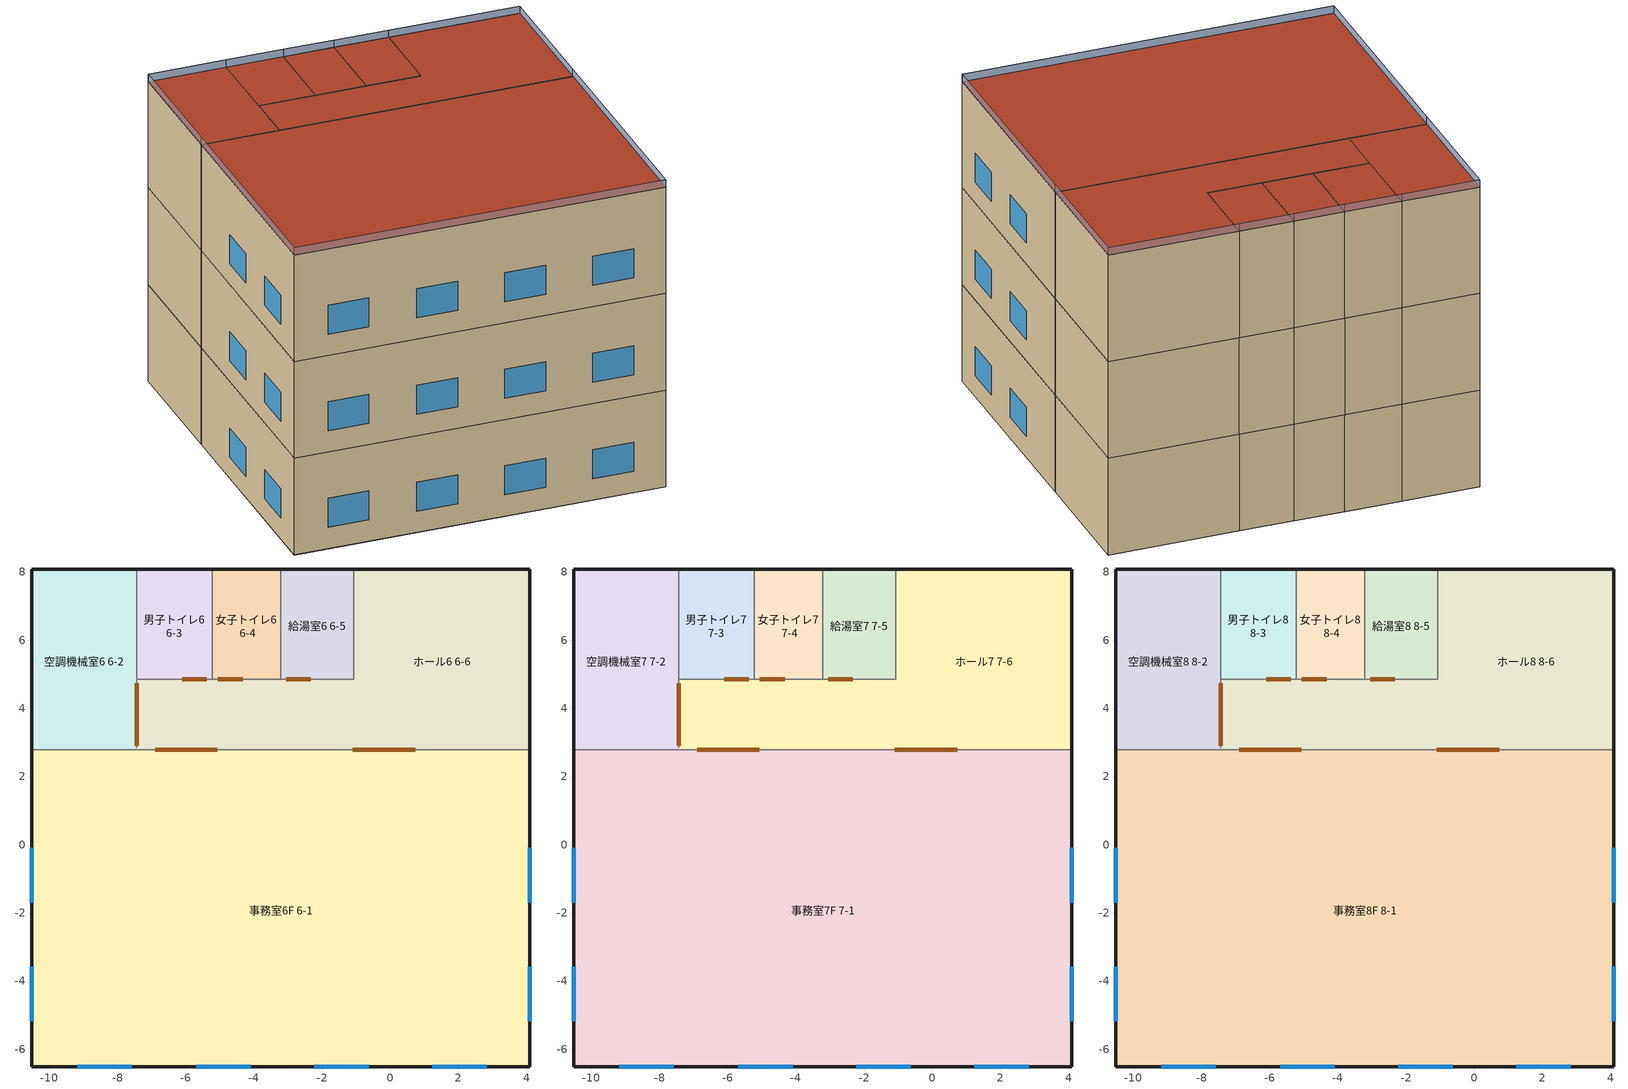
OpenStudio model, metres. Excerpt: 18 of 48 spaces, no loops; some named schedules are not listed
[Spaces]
男子トイレ6 6-3
 floor to 男子トイレ5 5-3: -7.44,4.86 -7.44,8.09 -5.22,8.09 -5.22,4.86 z20
 wall outside (R-13 木製フレーム壁 137): -5.22,8.09 -7.44,8.09 z20:24
 wall to 空調機械室6 6-2: -7.44,8.09 -7.44,4.86 z20:24
 wall to 女子トイレ6 6-4 (R-0 メタル フレーム壁 214): -5.22,4.86 -5.22,8.09 z20:24
 wall to ホール6 6-6: -6.11,4.86 -5.37,4.86 z20:22.02; -6.11,4.86,20 -6.11,4.86,22.02 -5.37,4.86,22.02 -5.37,4.86,20 -5.22,4.86,20 -5.22,4.86,24 -7.44,4.86,24 -7.44,4.86,20
 door inside (木製 20): -6.11,4.86 -5.38,4.86 z20.01:22.01
事務室6F 6-1
 floor to 事務室５F 5-1: -10.52,-6.52 -10.52,2.78 4.09,2.78 4.09,-6.52 z20
 wall outside (R-13 木製フレーム壁 140): 4.09,-6.52 4.09,2.78 z20:24
 wall outside (R-13 木製フレーム壁 141): -10.52,2.78 -10.52,-6.52 z20:24
 wall outside (R-13 木製フレーム壁 142): -10.52,-6.52 4.09,-6.52 z20:24
 wall to ホール6 6-6 (R-0 メタル フレーム壁 217): 0.74,2.78 -1.1,2.78 z20:22.02
 wall to ホール6 6-6 (R-0 メタル フレーム壁 218): -5.07,2.78 -6.91,2.78 z20:22.02
 wall to ホール6 6-6 (R-0 メタル フレーム壁 219): -7.44,2.78,20 -7.44,2.78,24 4.09,2.78,24 4.09,2.78,20 0.74,2.78,20 0.74,2.78,22.02 -1.1,2.78,22.02 -1.1,2.78,20 -5.07,2.78,20 -5.07,2.78,22.02 -6.91,2.78,22.02 -6.91,2.78,20
 wall to 空調機械室6 6-2 (R-0 メタル フレーム壁 220): -7.44,2.78 -10.52,2.78 z20:24
 window (ピルキントン RW33 二重ガラス(1/4 インチ + 1/4 インチ) 113): 4.09,-1.7 4.09,-0.1 z20.88:22.09
 window (ピルキントン RW33 二重ガラス(1/4 インチ + 1/4 インチ) 114): 4.09,-5.19 4.09,-3.59 z20.88:22.09
 window (ピルキントン RW33 二重ガラス(1/4 インチ + 1/4 インチ) 115): -10.52,-0.1 -10.52,-1.7 z20.88:22.09
 window (ピルキントン RW33 二重ガラス(1/4 インチ + 1/4 インチ) 116): -10.52,-3.59 -10.52,-5.19 z20.88:22.09
 window (ピルキントン RW33 二重ガラス(1/4 インチ + 1/4 インチ) 117): -9.18,-6.52 -7.58,-6.52 z20.88:22.09
 window (ピルキントン RW33 二重ガラス(1/4 インチ + 1/4 インチ) 118): 1.23,-6.52 2.83,-6.52 z20.88:22.09
 window (ピルキントン RW33 二重ガラス(1/4 インチ + 1/4 インチ) 119): -2.23,-6.52 -0.63,-6.52 z20.88:22.09
 window (ピルキントン RW33 二重ガラス(1/4 インチ + 1/4 インチ) 120): -5.69,-6.52 -4.09,-6.52 z20.88:22.09
 door inside (木製 82): 0.73,2.78 -1.1,2.78 z20.01:22.01
 door inside (木製 83): -5.07,2.78 -6.9,2.78 z20.01:22.01
空調機械室6 6-2
 floor to 空調機械室5 5-2: -10.52,2.78 -10.52,8.09 -7.44,8.09 -7.44,2.78 z20
 wall outside (R-13 木製フレーム壁 143): -7.44,8.09 -10.52,8.09 z20:24
 wall outside (R-13 木製フレーム壁 144): -10.52,8.09 -10.52,2.78 z20:24
 wall to ホール6 6-6 (R-0 メタル フレーム壁 221): -7.44,2.85,20 -7.44,2.9,20 -7.44,2.9,22.02 -7.44,4.74,22.02 -7.44,4.74,20 -7.44,4.86,20 -7.44,4.86,24 -7.44,2.85,24
 wall to ホール6 6-6 (R-0 メタル フレーム壁 222): -7.44,2.9 -7.44,4.74 z20:22.02
 door inside (木製 84): -7.44,2.91 -7.44,4.74 z20.01:22.01
ホール6 6-6
 floor to ホール5 5-6: -7.44,2.78 -7.44,4.86 -1.07,4.86 -1.07,8.09 4.09,8.09 4.09,2.78 z20
 wall outside (R-13 木製フレーム壁 145): 4.09,2.78 4.09,8.09 z20:24
 wall outside (R-13 木製フレーム壁 146): 4.09,8.09 -1.07,8.09 z20:24
 wall to 給湯室6 6-5 (R-0 メタル フレーム壁 224): -3.22,4.86,20 -3.22,4.86,24 -1.07,4.86,24 -1.07,4.86,20 -2.32,4.86,20 -2.32,4.86,22.02 -3.06,4.86,22.02 -3.06,4.86,20
 wall to 給湯室6 6-5 (R-0 メタル フレーム壁 225): -2.32,4.86 -3.06,4.86 z20:22.02
 wall to 給湯室6 6-5: -1.07,8.09 -1.07,4.86 z20:24
 wall to 女子トイレ6 6-4 (R-0 メタル フレーム壁 227): -4.32,4.86 -5.06,4.86 z20:22.02
 wall to 女子トイレ6 6-4 (R-0 メタル フレーム壁 228): -5.22,4.86,20 -5.22,4.86,24 -3.22,4.86,24 -3.22,4.86,20 -4.32,4.86,20 -4.32,4.86,22.02 -5.06,4.86,22.02 -5.06,4.86,20
 door inside (木製 85): -2.33,4.86 -3.06,4.86 z20.01:22.01
 door inside (木製 86): -4.33,4.86 -5.06,4.86 z20.01:22.01
女子トイレ6 6-4
 floor to 女子トイレ5 5-4: -5.22,4.86 -5.22,8.09 -3.22,8.09 -3.22,4.86 z20
 wall outside (R-13 木製フレーム壁 147): -3.22,8.09 -5.22,8.09 z20:24
 wall to 給湯室6 6-5 (R-0 メタル フレーム壁 230): -3.22,4.86 -3.22,8.09 z20:24
給湯室6 6-5
 floor to 給湯室5 5-5: -3.22,4.86 -3.22,8.09 -1.07,8.09 -1.07,4.86 z20
 wall outside (R-13 木製フレーム壁 148): -1.07,8.09 -3.22,8.09 z20:24
女子トイレ7 7-4
 floor to 女子トイレ6 6-4: -5.22,4.86 -5.22,8.09 -3.22,8.09 -3.22,4.86 z24
 wall outside (R-13 木製フレーム壁 83): -3.22,8.09 -5.22,8.09 z24:28
 wall to ホール7 7-6: -5.06,4.86 -4.32,4.86 z24:26.02; -5.06,4.86,24 -5.06,4.86,26.02 -4.32,4.86,26.02 -4.32,4.86,24 -3.22,4.86,24 -3.22,4.86,28 -5.22,4.86,28 -5.22,4.86,24
 wall to 給湯室7 7-5 (R-0 メタル フレーム壁 131): -3.22,4.86 -3.22,8.09 z24:28
 wall to 男子トイレ7 7-3: -5.22,8.09 -5.22,4.86 z24:28
 door inside (木製 22): -5.06,4.86 -4.33,4.86 z24.01:26.01
給湯室7 7-5
 floor to 給湯室6 6-5: -3.22,4.86 -3.22,8.09 -1.07,8.09 -1.07,4.86 z24
 wall outside (R-13 木製フレーム壁 96): -1.07,8.09 -3.22,8.09 z24:28
 wall to ホール7 7-6: -3.06,4.86 -2.32,4.86 z24:26.02; -3.06,4.86,24 -3.06,4.86,26.02 -2.32,4.86,26.02 -2.32,4.86,24 -1.07,4.86,24 -1.07,4.86,28 -3.22,4.86,28 -3.22,4.86,24
 wall to ホール7 7-6 (R-0 メタル フレーム壁 150): -1.07,4.86 -1.07,8.09 z24:28
 door inside (木製 28): -3.06,4.86 -2.33,4.86 z24.01:26.01
男子トイレ7 7-3
 floor to 男子トイレ6 6-3: -7.44,4.86 -7.44,8.09 -5.22,8.09 -5.22,4.86 z24
 wall outside (R-13 木製フレーム壁 109): -5.22,8.09 -7.44,8.09 z24:28
 wall to ホール7 7-6: -6.11,4.86 -5.37,4.86 z24:26.02; -6.11,4.86,24 -6.11,4.86,26.02 -5.37,4.86,26.02 -5.37,4.86,24 -5.22,4.86,24 -5.22,4.86,28 -7.44,4.86,28 -7.44,4.86,24
 wall to 空調機械室7 7-2: -7.44,8.09 -7.44,4.86 z24:28
 door inside (木製 22): -6.11,4.86 -5.38,4.86 z24.01:26.01
事務室7F 7-1
 floor to 事務室6F 6-1: -10.52,-6.52 -10.52,2.78 4.09,2.78 4.09,-6.52 z24
 wall outside (R-13 木製フレーム壁 110): -10.52,-6.52 4.09,-6.52 z24:28
 wall outside (R-13 木製フレーム壁 111): -10.52,2.78 -10.52,-6.52 z24:28
 wall outside (R-13 木製フレーム壁 112): 4.09,-6.52 4.09,2.78 z24:28
 wall to ホール7 7-6 (R-0 メタル フレーム壁 170): -7.44,2.78,24 -7.44,2.78,28 4.09,2.78,28 4.09,2.78,24 0.74,2.78,24 0.74,2.78,26.02 -1.1,2.78,26.02 -1.1,2.78,24 -5.07,2.78,24 -5.07,2.78,26.02 -6.91,2.78,26.02 -6.91,2.78,24
 wall to ホール7 7-6 (R-0 メタル フレーム壁 171): -5.07,2.78 -6.91,2.78 z24:26.02
 wall to 空調機械室7 7-2 (R-0 メタル フレーム壁 172): -7.44,2.78 -10.52,2.78 z24:28
 wall to ホール7 7-6 (R-0 メタル フレーム壁 173): 0.74,2.78 -1.1,2.78 z24:26.02
 window (ピルキントン RW33 二重ガラス(1/4 インチ + 1/4 インチ) 81): -9.18,-6.52 -7.58,-6.52 z24.88:26.09
 window (ピルキントン RW33 二重ガラス(1/4 インチ + 1/4 インチ) 82): 1.23,-6.52 2.83,-6.52 z24.88:26.09
 window (ピルキントン RW33 二重ガラス(1/4 インチ + 1/4 インチ) 83): -5.69,-6.52 -4.09,-6.52 z24.88:26.09
 window (ピルキントン RW33 二重ガラス(1/4 インチ + 1/4 インチ) 84): -2.23,-6.52 -0.63,-6.52 z24.88:26.09
 window (ピルキントン RW33 二重ガラス(1/4 インチ + 1/4 インチ) 85): -10.52,-3.59 -10.52,-5.19 z24.88:26.09
 window (ピルキントン RW33 二重ガラス(1/4 インチ + 1/4 インチ) 86): -10.52,-0.1 -10.52,-1.7 z24.88:26.09
 window (ピルキントン RW33 二重ガラス(1/4 インチ + 1/4 インチ) 87): 4.09,-1.7 4.09,-0.1 z24.88:26.09
 window (ピルキントン RW33 二重ガラス(1/4 インチ + 1/4 インチ) 88): 4.09,-5.19 4.09,-3.59 z24.88:26.09
 door inside (木製 64): -5.07,2.78 -6.9,2.78 z24.01:26.01
 door inside (木製 65): 0.73,2.78 -1.1,2.78 z24.01:26.01
空調機械室7 7-2
 floor to 空調機械室6 6-2: -10.52,2.78 -10.52,8.09 -7.44,8.09 -7.44,2.78 z24
 wall outside (R-13 木製フレーム壁 149): -10.52,8.09 -10.52,2.78 z24:28
 wall outside (R-13 木製フレーム壁 150): -7.44,8.09 -10.52,8.09 z24:28
 wall to ホール7 7-6 (R-0 メタル フレーム壁 232): -7.44,2.85,24 -7.44,2.9,24 -7.44,2.9,26.02 -7.44,4.74,26.02 -7.44,4.74,24 -7.44,4.86,24 -7.44,4.86,28 -7.44,2.85,28
 wall to ホール7 7-6 (R-0 メタル フレーム壁 233): -7.44,2.9 -7.44,4.74 z24:26.02
 door inside (木製 88): -7.44,2.91 -7.44,4.74 z24.01:26.01
ホール7 7-6
 floor to ホール6 6-6: -7.44,2.78 -7.44,4.86 -1.07,4.86 -1.07,8.09 4.09,8.09 4.09,2.78 z24
 wall outside (R-13 木製フレーム壁 151): 4.09,2.78 4.09,8.09 z24:28
 wall outside (R-13 木製フレーム壁 152): 4.09,8.09 -1.07,8.09 z24:28
男子トイレ8 8-3
 floor to 男子トイレ7 7-3: -7.44,4.86 -7.44,8.09 -5.22,8.09 -5.22,4.86 z28
 wall outside (R-13 木製フレーム壁 107): -5.22,8.09 -7.44,8.09 z28:32.4
 wall to 女子トイレ8 8-4 (R-0 メタル フレーム壁 167): -5.22,4.86 -5.22,8.09 z28:32.4
 wall to 空調機械室8 8-2: -7.44,8.09 -7.44,4.86 z28:32.4
 wall to ホール8 8-6: -6.11,4.86 -5.37,4.86 z28:30.02; -6.11,4.86,28 -6.11,4.86,30.02 -5.37,4.86,30.02 -5.37,4.86,28 -5.22,4.86,28 -5.22,4.86,32.4 -7.44,4.86,32.4 -7.44,4.86,28
 door inside (木製 25): -6.11,4.86 -5.38,4.86 z28.01:30.01
 roof outside (R-20 ルーフ デッキ上 - クール ルーフ 6): -7.44,4.86 -5.22,4.86 -5.22,8.09 -7.44,8.09 z32.4
ホール8 8-6
 floor to ホール7 7-6: -7.44,2.78 -7.44,4.86 -1.07,4.86 -1.07,8.09 4.09,8.09 4.09,2.78 z28
 wall outside (R-13 木製フレーム壁 153): 4.09,8.09 -1.07,8.09 z28:32.4
 wall outside (R-13 木製フレーム壁 154): 4.09,2.78 4.09,8.09 z28:32.4
 wall to 女子トイレ8 8-4 (R-0 メタル フレーム壁 241): -4.32,4.86 -5.06,4.86 z28:30.02
 wall to 空調機械室8 8-2: -7.44,4.74 -7.44,2.9 z28:30.02; -7.44,2.85,32.4 -7.44,4.86,32.4 -7.44,4.86,28 -7.44,4.74,28 -7.44,4.74,30.02 -7.44,2.9,30.02 -7.44,2.9,28 -7.44,2.85,28
 wall to 事務室8F 8-1: -1.1,2.78 0.74,2.78 / -6.91,2.78 -5.07,2.78 z28:30.02; -6.91,2.78,28 -6.91,2.78,30.02 -5.07,2.78,30.02 -5.07,2.78,28 -1.1,2.78,28 -1.1,2.78,30.02 0.74,2.78,30.02 0.74,2.78,28 4.09,2.78,28 4.09,2.78,32.4 -7.44,2.78,32.4 -7.44,2.78,28
 wall to 給湯室8 8-5: -1.07,8.09 -1.07,4.86 z28:32.4
 wall to 給湯室8 8-5 (R-0 メタル フレーム壁 243): -2.32,4.86 -3.06,4.86 z28:30.02
 wall to 女子トイレ8 8-4 (R-0 メタル フレーム壁 244): -5.22,4.86,28 -5.22,4.86,32.4 -3.22,4.86,32.4 -3.22,4.86,28 -4.32,4.86,28 -4.32,4.86,30.02 -5.06,4.86,30.02 -5.06,4.86,28
 wall to 給湯室8 8-5 (R-0 メタル フレーム壁 245): -3.22,4.86,28 -3.22,4.86,32.4 -1.07,4.86,32.4 -1.07,4.86,28 -2.32,4.86,28 -2.32,4.86,30.02 -3.06,4.86,30.02 -3.06,4.86,28
 door inside (木製 92): -4.33,4.86 -5.06,4.86 z28.01:30.01
 door inside (木製 65): -7.44,4.74 -7.44,2.91 / -6.9,2.78 -5.07,2.78 z28.01:30.01
 door inside (木製 64): -1.1,2.78 0.73,2.78 z28.01:30.01
 door inside (木製 93): -2.33,4.86 -3.06,4.86 z28.01:30.01
 roof outside (R-20 ルーフ デッキ上 - クール ルーフ 7): -7.44,2.78 4.09,2.78 4.09,8.09 -1.07,8.09 -1.07,4.86 -7.44,4.86 z32.4
事務室8F 8-1
 floor to 事務室7F 7-1: -10.52,-6.52 -10.52,2.78 4.09,2.78 4.09,-6.52 z28
 wall outside (R-13 木製フレーム壁 155): 4.09,-6.52 4.09,2.78 z28:32.4
 wall outside (R-13 木製フレーム壁 156): -10.52,2.78 -10.52,-6.52 z28:32.4
 wall outside (R-13 木製フレーム壁 157): -10.52,-6.52 4.09,-6.52 z28:32.4
 wall to 空調機械室8 8-2 (R-0 メタル フレーム壁 247): -7.44,2.78 -10.52,2.78 z28:32.4
 window (ピルキントン RW33 二重ガラス(1/4 インチ + 1/4 インチ) 121): 4.09,-5.19 4.09,-3.59 z28.88:30.09
 window (ピルキントン RW33 二重ガラス(1/4 インチ + 1/4 インチ) 122): 4.09,-1.7 4.09,-0.1 z28.88:30.09
 window (ピルキントン RW33 二重ガラス(1/4 インチ + 1/4 インチ) 123): -10.52,-0.1 -10.52,-1.7 z28.88:30.09
 window (ピルキントン RW33 二重ガラス(1/4 インチ + 1/4 インチ) 124): -10.52,-3.59 -10.52,-5.19 z28.88:30.09
 window (ピルキントン RW33 二重ガラス(1/4 インチ + 1/4 インチ) 125): 1.23,-6.52 2.83,-6.52 z28.88:30.09
 window (ピルキントン RW33 二重ガラス(1/4 インチ + 1/4 インチ) 126): -2.23,-6.52 -0.63,-6.52 z28.88:30.09
 window (ピルキントン RW33 二重ガラス(1/4 インチ + 1/4 インチ) 127): -9.18,-6.52 -7.58,-6.52 z28.88:30.09
 window (ピルキントン RW33 二重ガラス(1/4 インチ + 1/4 インチ) 128): -5.69,-6.52 -4.09,-6.52 z28.88:30.09
 roof outside (R-20 ルーフ デッキ上 - クール ルーフ 8): -10.52,-6.52 4.09,-6.52 4.09,2.78 -10.52,2.78 z32.4
空調機械室8 8-2
 floor to 空調機械室7 7-2: -10.52,2.78 -10.52,8.09 -7.44,8.09 -7.44,2.78 z28
 wall outside (R-13 木製フレーム壁 158): -10.52,8.09 -10.52,2.78 z28:32.4
 wall outside (R-13 木製フレーム壁 159): -7.44,8.09 -10.52,8.09 z28:32.4
 roof outside (R-20 ルーフ デッキ上 - クール ルーフ 9): -10.52,2.78 -7.44,2.78 -7.44,8.09 -10.52,8.09 z32.4
女子トイレ8 8-4
 floor to 女子トイレ7 7-4: -5.22,4.86 -5.22,8.09 -3.22,8.09 -3.22,4.86 z28
 wall outside (R-13 木製フレーム壁 160): -3.22,8.09 -5.22,8.09 z28:32.4
 wall to 給湯室8 8-5 (R-0 メタル フレーム壁 254): -3.22,4.86 -3.22,8.09 z28:32.4
 roof outside (R-20 ルーフ デッキ上 - クール ルーフ 10): -5.22,4.86 -3.22,4.86 -3.22,8.09 -5.22,8.09 z32.4
給湯室8 8-5
 floor to 給湯室7 7-5: -3.22,4.86 -3.22,8.09 -1.07,8.09 -1.07,4.86 z28
 wall outside (R-13 木製フレーム壁 161): -1.07,8.09 -3.22,8.09 z28:32.4
 roof outside (R-20 ルーフ デッキ上 - クール ルーフ 11): -3.22,4.86 -1.07,4.86 -1.07,8.09 -3.22,8.09 z32.4
shading: -3.22,8.09 -5.22,8.09 / -5.22,8.09 -7.44,8.09 / -7.44,8.09 -10.52,8.09 / -10.52,8.09 -10.52,2.78 / -10.52,2.78 -10.52,-6.52 / -10.52,-6.52 4.09,-6.52 / 4.09,-6.52 4.09,2.78 / 4.09,2.78 4.09,8.09 / 4.09,8.09 -1.07,8.09 / -1.07,8.09 -3.22,8.09 z24.3:28.3; -5.22,8.09 -7.44,8.09 / -7.44,8.09 -10.52,8.09 / -10.52,8.09 -10.52,2.78 / -10.52,2.78 -10.52,-6.52 / -10.52,-6.52 4.09,-6.52 / 4.09,-6.52 4.09,2.78 / 4.09,2.78 4.09,8.09 / 4.09,8.09 -1.07,8.09 / -1.07,8.09 -3.22,8.09 / -3.22,8.09 -5.22,8.09 z20.3:24.3; -10.52,2.78 -10.52,-6.52 / -10.52,-6.52 4.09,-6.52 / 4.09,-6.52 4.09,2.78 / 4.09,2.78 4.09,8.09 / 4.09,8.09 -1.07,8.09 / -1.07,8.09 -3.22,8.09 / -3.22,8.09 -5.22,8.09 / -5.22,8.09 -7.44,8.09 / -7.44,8.09 -10.52,8.09 / -10.52,8.09 -10.52,2.78 z28.3:32.7
[Building]
プロジェクト名
[Site]
NAGOYA: Latitude {deg}=35.25; Longitude {deg}=136.93; Time Zone {hr}=9; Elevation {m}=17
[ClimateZones]
Climate Zone Institution Name 1=ASHRAE; Climate Zone Document Name 1=ANSI/ASHRAE Standard 169; Climate Zone Document Year 1=2006; Climate Zone Institution Name 2=CEC; Climate Zone Document Name 2=California Climate Zone Descriptions; Climate Zone Document Year 2=1995
[SizingPeriod:DesignDay] Barometric Pressure {Pa}=101121; Sky Clearness=0; Rain Indicator=0; Snow Indicator=0; Day of Month=21; Daylight Saving Time Indicator=0; Dry-Bulb Temperature Range Modifier Type=DefaultMultipliers
Name | Maximum Dry-Bulb Temperature {C} | Daily Dry-Bulb Temperature Range {deltaC} | Humidity Indicating Conditions at Maximum Dry-Bulb | Wind Speed {m/s} | Wind Direction {deg} | Month | Day Type | Humidity Indicating Type | Solar Model Indicator | ASHRAE Taub | ASHRAE Taud
NAGOYA Ann Htg 99.6% Condns DB | -2.2 | 0 | -2.2 | 1.7 | 330 | 1 | WinterDesignDay | Wetbulb | ASHRAEClearSky
NAGOYA Ann Hum_n 99.6% Condns DP=>MCDB | 4.4 | 0 | -10 | 1.7 | 330 | 1 | WinterDesignDay | Dewpoint | ASHRAEClearSky
NAGOYA Ann Htg Wind 99.6% Condns WS=>MCDB | 6.8 | 0 | 6.8 | 10.7 | 330 | 1 | WinterDesignDay | Wetbulb | ASHRAEClearSky
NAGOYA Ann Clg .4% Condns DB=>MWB | 34.5 | 7.9 | 25 | 4.2 | 280 | 8 | SummerDesignDay | Wetbulb | ASHRAETau | 0.529 | 1.897
[Construction]
木製 20: 1 1/2 インチ木材 21
木製 22: 1 1/2 インチ木材 23
木製 25: 1 1/2 インチ木材 26
木製 28: 1 1/2 インチ木材 29
R-13 木製フレーム壁 83: 木目シングル(WS01) 84, 建築用フエルト紙(BP01) 90, 木材 ソフト 3/4 インチ(WD01) 90, ミネラル ウール芯材 R13 2x4 フレーム付き 84, 石膏ボード 5/8 インチ(GP02) 215
R-0 メタル フレーム壁 131: 石膏ボード 5/8 インチ(GP02) 216, 通気スペース 132, 石膏ボード 5/8 インチ(GP02) 216
R-13 木製フレーム壁 96: 木目シングル(WS01) 97, 建築用フエルト紙(BP01) 103, 木材 ソフト 3/4 インチ(WD01) 103, ミネラル ウール芯材 R13 2x4 フレーム付き 97, 石膏ボード 5/8 インチ(GP02) 247
R-0 メタル フレーム壁 150: 石膏ボード 5/8 インチ(GP02) 248, 通気スペース 151, 石膏ボード 5/8 インチ(GP02) 248
R-0 メタル フレーム壁 167: 石膏ボード 5/8 インチ(GP02) 275, 通気スペース 168, 石膏ボード 5/8 インチ(GP02) 275
R-13 木製フレーム壁 107: 木目シングル(WS01) 108, 建築用フエルト紙(BP01) 114, 木材 ソフト 3/4 インチ(WD01) 114, ミネラル ウール芯材 R13 2x4 フレーム付き 108, 石膏ボード 5/8 インチ(GP02) 276
R-20 ルーフ デッキ上 - クール ルーフ 6: ビルトアップ ルーフ 3/8 インチ(BR01), 建築用フエルト紙(BP01) 115, ミネラル ボード 3 インチ R-10.4 (IN24), ミネラル ボード 3 インチ R-10.4 (IN24), 木材 ソフト 3/4 インチ(WD01) 115
R-13 木製フレーム壁 109: 木目シングル(WS01) 110, 建築用フエルト紙(BP01) 117, 木材 ソフト 3/4 インチ(WD01) 117, ミネラル ウール芯材 R13 2x4 フレーム付き 110, 石膏ボード 5/8 インチ(GP02) 279
R-0 メタル フレーム壁 170: 石膏ボード 5/8 インチ(GP02) 281, 通気スペース 171, 石膏ボード 5/8 インチ(GP02) 281
R-0 メタル フレーム壁 171: 石膏ボード 5/8 インチ(GP02) 282, 通気スペース 172, 石膏ボード 5/8 インチ(GP02) 282
木製 64: 1 1/2 インチ木材 65
R-0 メタル フレーム壁 172: 石膏ボード 5/8 インチ(GP02) 283, 通気スペース 173, 石膏ボード 5/8 インチ(GP02) 283
R-0 メタル フレーム壁 173: 石膏ボード 5/8 インチ(GP02) 284, 通気スペース 174, 石膏ボード 5/8 インチ(GP02) 284
木製 65: 1 1/2 インチ木材 66
R-13 木製フレーム壁 110: 木目シングル(WS01) 111, 建築用フエルト紙(BP01) 118, 木材 ソフト 3/4 インチ(WD01) 118, ミネラル ウール芯材 R13 2x4 フレーム付き 111, 石膏ボード 5/8 インチ(GP02) 285
ピルキントン RW33 二重ガラス(1/4 インチ + 1/4 インチ) 81; ピルキントン RW33 二重ガラス(1/4 インチ + 1/4 インチ) 82; ピルキントン RW33 二重ガラス(1/4 インチ + 1/4 インチ) 83; ピルキントン RW33 二重ガラス(1/4 インチ + 1/4 インチ) 84; ピルキントン RW33 二重ガラス(1/4 インチ + 1/4 インチ) 85; ピルキントン RW33 二重ガラス(1/4 インチ + 1/4 インチ) 86; ピルキントン RW33 二重ガラス(1/4 インチ + 1/4 インチ) 87; ピルキントン RW33 二重ガラス(1/4 インチ + 1/4 インチ) 88; ピルキントン RW33 二重ガラス(1/4 インチ + 1/4 インチ) 113; ピルキントン RW33 二重ガラス(1/4 インチ + 1/4 インチ) 114; ピルキントン RW33 二重ガラス(1/4 インチ + 1/4 インチ) 115; ピルキントン RW33 二重ガラス(1/4 インチ + 1/4 インチ) 116; ピルキントン RW33 二重ガラス(1/4 インチ + 1/4 インチ) 117; ピルキントン RW33 二重ガラス(1/4 インチ + 1/4 インチ) 118; ピルキントン RW33 二重ガラス(1/4 インチ + 1/4 インチ) 119; ピルキントン RW33 二重ガラス(1/4 インチ + 1/4 インチ) 120; ピルキントン RW33 二重ガラス(1/4 インチ + 1/4 インチ) 121; ピルキントン RW33 二重ガラス(1/4 インチ + 1/4 インチ) 122; ピルキントン RW33 二重ガラス(1/4 インチ + 1/4 インチ) 123; ピルキントン RW33 二重ガラス(1/4 インチ + 1/4 インチ) 124; ピルキントン RW33 二重ガラス(1/4 インチ + 1/4 インチ) 125; ピルキントン RW33 二重ガラス(1/4 インチ + 1/4 インチ) 126; ピルキントン RW33 二重ガラス(1/4 インチ + 1/4 インチ) 127; ピルキントン RW33 二重ガラス(1/4 インチ + 1/4 インチ) 128: WindowMaterial:SimpleGlazingSystem #3
R-13 木製フレーム壁 111: 木目シングル(WS01) 112, 建築用フエルト紙(BP01) 119, 木材 ソフト 3/4 インチ(WD01) 119, ミネラル ウール芯材 R13 2x4 フレーム付き 112, 石膏ボード 5/8 インチ(GP02) 286
R-13 木製フレーム壁 112: 木目シングル(WS01) 113, 建築用フエルト紙(BP01) 120, 木材 ソフト 3/4 インチ(WD01) 120, ミネラル ウール芯材 R13 2x4 フレーム付き 113, 石膏ボード 5/8 インチ(GP02) 287
R-13 木製フレーム壁 137: 木目シングル(WS01) 138, 建築用フエルト紙(BP01) 145, 木材 ソフト 3/4 インチ(WD01) 145, ミネラル ウール芯材 R13 2x4 フレーム付き 138, 石膏ボード 5/8 インチ(GP02) 352
R-0 メタル フレーム壁 214: 石膏ボード 5/8 インチ(GP02) 353, 通気スペース 215, 石膏ボード 5/8 インチ(GP02) 353
R-0 メタル フレーム壁 217: 石膏ボード 5/8 インチ(GP02) 358, 通気スペース 218, 石膏ボード 5/8 インチ(GP02) 358
木製 82: 1 1/2 インチ木材 83
R-13 木製フレーム壁 140: 木目シングル(WS01) 141, 建築用フエルト紙(BP01) 148, 木材 ソフト 3/4 インチ(WD01) 148, ミネラル ウール芯材 R13 2x4 フレーム付き 141, 石膏ボード 5/8 インチ(GP02) 359
R-0 メタル フレーム壁 218: 石膏ボード 5/8 インチ(GP02) 360, 通気スペース 219, 石膏ボード 5/8 インチ(GP02) 360
木製 83: 1 1/2 インチ木材 84
R-0 メタル フレーム壁 219: 石膏ボード 5/8 インチ(GP02) 361, 通気スペース 220, 石膏ボード 5/8 インチ(GP02) 361
R-0 メタル フレーム壁 220: 石膏ボード 5/8 インチ(GP02) 362, 通気スペース 221, 石膏ボード 5/8 インチ(GP02) 362
R-13 木製フレーム壁 141: 木目シングル(WS01) 142, 建築用フエルト紙(BP01) 149, 木材 ソフト 3/4 インチ(WD01) 149, ミネラル ウール芯材 R13 2x4 フレーム付き 142, 石膏ボード 5/8 インチ(GP02) 363
R-13 木製フレーム壁 142: 木目シングル(WS01) 143, 建築用フエルト紙(BP01) 150, 木材 ソフト 3/4 インチ(WD01) 150, ミネラル ウール芯材 R13 2x4 フレーム付き 143, 石膏ボード 5/8 インチ(GP02) 364
R-0 メタル フレーム壁 221: 石膏ボード 5/8 インチ(GP02) 365, 通気スペース 222, 石膏ボード 5/8 インチ(GP02) 365
R-0 メタル フレーム壁 222: 石膏ボード 5/8 インチ(GP02) 366, 通気スペース 223, 石膏ボード 5/8 インチ(GP02) 366
木製 84: 1 1/2 インチ木材 85
R-13 木製フレーム壁 143: 木目シングル(WS01) 144, 建築用フエルト紙(BP01) 151, 木材 ソフト 3/4 インチ(WD01) 151, ミネラル ウール芯材 R13 2x4 フレーム付き 144, 石膏ボード 5/8 インチ(GP02) 367
R-13 木製フレーム壁 144: 木目シングル(WS01) 145, 建築用フエルト紙(BP01) 152, 木材 ソフト 3/4 インチ(WD01) 152, ミネラル ウール芯材 R13 2x4 フレーム付き 145, 石膏ボード 5/8 インチ(GP02) 369
R-0 メタル フレーム壁 224: 石膏ボード 5/8 インチ(GP02) 370, 通気スペース 225, 石膏ボード 5/8 インチ(GP02) 370
R-0 メタル フレーム壁 225: 石膏ボード 5/8 インチ(GP02) 371, 通気スペース 226, 石膏ボード 5/8 インチ(GP02) 371
木製 85: 1 1/2 インチ木材 86
R-13 木製フレーム壁 145: 木目シングル(WS01) 146, 建築用フエルト紙(BP01) 153, 木材 ソフト 3/4 インチ(WD01) 153, ミネラル ウール芯材 R13 2x4 フレーム付き 146, 石膏ボード 5/8 インチ(GP02) 372
R-13 木製フレーム壁 146: 木目シングル(WS01) 147, 建築用フエルト紙(BP01) 154, 木材 ソフト 3/4 インチ(WD01) 154, ミネラル ウール芯材 R13 2x4 フレーム付き 147, 石膏ボード 5/8 インチ(GP02) 373
R-0 メタル フレーム壁 227: 石膏ボード 5/8 インチ(GP02) 375, 通気スペース 228, 石膏ボード 5/8 インチ(GP02) 375
木製 86: 1 1/2 インチ木材 87
R-0 メタル フレーム壁 228: 石膏ボード 5/8 インチ(GP02) 376, 通気スペース 229, 石膏ボード 5/8 インチ(GP02) 376
R-0 メタル フレーム壁 230: 石膏ボード 5/8 インチ(GP02) 378, 通気スペース 231, 石膏ボード 5/8 インチ(GP02) 378
R-13 木製フレーム壁 147: 木目シングル(WS01) 148, 建築用フエルト紙(BP01) 155, 木材 ソフト 3/4 インチ(WD01) 155, ミネラル ウール芯材 R13 2x4 フレーム付き 148, 石膏ボード 5/8 インチ(GP02) 379
R-13 木製フレーム壁 148: 木目シングル(WS01) 149, 建築用フエルト紙(BP01) 156, 木材 ソフト 3/4 インチ(WD01) 156, ミネラル ウール芯材 R13 2x4 フレーム付き 149, 石膏ボード 5/8 インチ(GP02) 380
R-0 メタル フレーム壁 232: 石膏ボード 5/8 インチ(GP02) 382, 通気スペース 233, 石膏ボード 5/8 インチ(GP02) 382
R-13 木製フレーム壁 149: 木目シングル(WS01) 150, 建築用フエルト紙(BP01) 157, 木材 ソフト 3/4 インチ(WD01) 157, ミネラル ウール芯材 R13 2x4 フレーム付き 150, 石膏ボード 5/8 インチ(GP02) 383
R-13 木製フレーム壁 150: 木目シングル(WS01) 151, 建築用フエルト紙(BP01) 158, 木材 ソフト 3/4 インチ(WD01) 158, ミネラル ウール芯材 R13 2x4 フレーム付き 151, 石膏ボード 5/8 インチ(GP02) 384
R-0 メタル フレーム壁 233: 石膏ボード 5/8 インチ(GP02) 385, 通気スペース 234, 石膏ボード 5/8 インチ(GP02) 385
木製 88: 1 1/2 インチ木材 89
R-13 木製フレーム壁 151: 木目シングル(WS01) 152, 建築用フエルト紙(BP01) 159, 木材 ソフト 3/4 インチ(WD01) 159, ミネラル ウール芯材 R13 2x4 フレーム付き 152, 石膏ボード 5/8 インチ(GP02) 389
R-13 木製フレーム壁 152: 木目シングル(WS01) 153, 建築用フエルト紙(BP01) 160, 木材 ソフト 3/4 インチ(WD01) 160, ミネラル ウール芯材 R13 2x4 フレーム付き 153, 石膏ボード 5/8 インチ(GP02) 390
R-0 メタル フレーム壁 241: 石膏ボード 5/8 インチ(GP02) 395, 通気スペース 242, 石膏ボード 5/8 インチ(GP02) 395
木製 92: 1 1/2 インチ木材 93
R-13 木製フレーム壁 153: 木目シングル(WS01) 154, 建築用フエルト紙(BP01) 161, 木材 ソフト 3/4 インチ(WD01) 161, ミネラル ウール芯材 R13 2x4 フレーム付き 154, 石膏ボード 5/8 インチ(GP02) 396
R-13 木製フレーム壁 154: 木目シングル(WS01) 155, 建築用フエルト紙(BP01) 162, 木材 ソフト 3/4 インチ(WD01) 162, ミネラル ウール芯材 R13 2x4 フレーム付き 155, 石膏ボード 5/8 インチ(GP02) 397
R-0 メタル フレーム壁 243: 石膏ボード 5/8 インチ(GP02) 399, 通気スペース 244, 石膏ボード 5/8 インチ(GP02) 399
木製 93: 1 1/2 インチ木材 94
R-0 メタル フレーム壁 244: 石膏ボード 5/8 インチ(GP02) 400, 通気スペース 245, 石膏ボード 5/8 インチ(GP02) 400
R-0 メタル フレーム壁 245: 石膏ボード 5/8 インチ(GP02) 401, 通気スペース 246, 石膏ボード 5/8 インチ(GP02) 401
R-20 ルーフ デッキ上 - クール ルーフ 7: ビルトアップ ルーフ 3/8 インチ(BR01), 建築用フエルト紙(BP01) 163, ミネラル ボード 3 インチ R-10.4 (IN24), ミネラル ボード 3 インチ R-10.4 (IN24), 木材 ソフト 3/4 インチ(WD01) 163
R-0 メタル フレーム壁 247: 石膏ボード 5/8 インチ(GP02) 403, 通気スペース 248, 石膏ボード 5/8 インチ(GP02) 403
R-13 木製フレーム壁 155: 木目シングル(WS01) 156, 建築用フエルト紙(BP01) 164, 木材 ソフト 3/4 インチ(WD01) 164, ミネラル ウール芯材 R13 2x4 フレーム付き 156, 石膏ボード 5/8 インチ(GP02) 407
R-13 木製フレーム壁 156: 木目シングル(WS01) 157, 建築用フエルト紙(BP01) 165, 木材 ソフト 3/4 インチ(WD01) 165, ミネラル ウール芯材 R13 2x4 フレーム付き 157, 石膏ボード 5/8 インチ(GP02) 408
R-13 木製フレーム壁 157: 木目シングル(WS01) 158, 建築用フエルト紙(BP01) 166, 木材 ソフト 3/4 インチ(WD01) 166, ミネラル ウール芯材 R13 2x4 フレーム付き 158, 石膏ボード 5/8 インチ(GP02) 409
R-20 ルーフ デッキ上 - クール ルーフ 8: ビルトアップ ルーフ 3/8 インチ(BR01), 建築用フエルト紙(BP01) 167, ミネラル ボード 3 インチ R-10.4 (IN24), ミネラル ボード 3 インチ R-10.4 (IN24), 木材 ソフト 3/4 インチ(WD01) 167
R-13 木製フレーム壁 158: 木目シングル(WS01) 159, 建築用フエルト紙(BP01) 168, 木材 ソフト 3/4 インチ(WD01) 168, ミネラル ウール芯材 R13 2x4 フレーム付き 159, 石膏ボード 5/8 インチ(GP02) 413
R-13 木製フレーム壁 159: 木目シングル(WS01) 160, 建築用フエルト紙(BP01) 169, 木材 ソフト 3/4 インチ(WD01) 169, ミネラル ウール芯材 R13 2x4 フレーム付き 160, 石膏ボード 5/8 インチ(GP02) 414
R-20 ルーフ デッキ上 - クール ルーフ 9: ビルトアップ ルーフ 3/8 インチ(BR01), 建築用フエルト紙(BP01) 170, ミネラル ボード 3 インチ R-10.4 (IN24), ミネラル ボード 3 インチ R-10.4 (IN24), 木材 ソフト 3/4 インチ(WD01) 170
R-0 メタル フレーム壁 254: 石膏ボード 5/8 インチ(GP02) 415, 通気スペース 255, 石膏ボード 5/8 インチ(GP02) 415
R-13 木製フレーム壁 160: 木目シングル(WS01) 161, 建築用フエルト紙(BP01) 171, 木材 ソフト 3/4 インチ(WD01) 171, ミネラル ウール芯材 R13 2x4 フレーム付き 161, 石膏ボード 5/8 インチ(GP02) 416
R-20 ルーフ デッキ上 - クール ルーフ 10: ビルトアップ ルーフ 3/8 インチ(BR01), 建築用フエルト紙(BP01) 172, ミネラル ボード 3 インチ R-10.4 (IN24), ミネラル ボード 3 インチ R-10.4 (IN24), 木材 ソフト 3/4 インチ(WD01) 172
R-13 木製フレーム壁 161: 木目シングル(WS01) 162, 建築用フエルト紙(BP01) 173, 木材 ソフト 3/4 インチ(WD01) 173, ミネラル ウール芯材 R13 2x4 フレーム付き 162, 石膏ボード 5/8 インチ(GP02) 418
R-20 ルーフ デッキ上 - クール ルーフ 11: ビルトアップ ルーフ 3/8 インチ(BR01), 建築用フエルト紙(BP01) 174, ミネラル ボード 3 インチ R-10.4 (IN24), ミネラル ボード 3 インチ R-10.4 (IN24), 木材 ソフト 3/4 インチ(WD01) 174
[Material] Roughness=MediumRough
Name | Thickness {m} | Conductivity {W/m-K} | Density {kg/m3} | Specific Heat {J/kg-K}
ビルトアップ ルーフ 3/8 インチ(BR01) | 0.00954 | 0.162516 | 1121.4 | 1465.38
ミネラル ボード 3 インチ R-10.4 (IN24) | 0.076196 | 0.041538 | 240.3 | 711.756
1 1/2 インチ木材 21; 1 1/2 インチ木材 23; 1 1/2 インチ木材 26; 1 1/2 インチ木材 29; 1 1/2 インチ木材 65; 1 1/2 インチ木材 66; 1 1/2 インチ木材 83; 1 1/2 インチ木材 84; 1 1/2 インチ木材 85; 1 1/2 インチ木材 86; 1 1/2 インチ木材 87; 1 1/2 インチ木材 89; 1 1/2 インチ木材 93; 1 1/2 インチ木材 94 | 0.0376 | 0.15 | 608 | 1630
木目シングル(WS01) 84; 木目シングル(WS01) 97; 木目シングル(WS01) 108; 木目シングル(WS01) 110; 木目シングル(WS01) 111; 木目シングル(WS01) 112; 木目シングル(WS01) 113; 木目シングル(WS01) 138; 木目シングル(WS01) 141; 木目シングル(WS01) 142; 木目シングル(WS01) 143; 木目シングル(WS01) 144; 木目シングル(WS01) 145; 木目シングル(WS01) 146; 木目シングル(WS01) 147; 木目シングル(WS01) 148; 木目シングル(WS01) 149; 木目シングル(WS01) 150; 木目シングル(WS01) 151; 木目シングル(WS01) 152; 木目シングル(WS01) 153; 木目シングル(WS01) 154; 木目シングル(WS01) 155; 木目シングル(WS01) 156; 木目シングル(WS01) 157; 木目シングル(WS01) 158; 木目シングル(WS01) 159; 木目シングル(WS01) 160; 木目シングル(WS01) 161; 木目シングル(WS01) 162 | 0.017769 | 0.11544 | 512.64 | 1256.04
木材 ソフト 3/4 インチ(WD01) 90; 木材 ソフト 3/4 インチ(WD01) 103; 木材 ソフト 3/4 インチ(WD01) 114; 木材 ソフト 3/4 インチ(WD01) 115; 木材 ソフト 3/4 インチ(WD01) 117; 木材 ソフト 3/4 インチ(WD01) 118; 木材 ソフト 3/4 インチ(WD01) 119; 木材 ソフト 3/4 インチ(WD01) 120; 木材 ソフト 3/4 インチ(WD01) 145; 木材 ソフト 3/4 インチ(WD01) 148; 木材 ソフト 3/4 インチ(WD01) 149; 木材 ソフト 3/4 インチ(WD01) 150; 木材 ソフト 3/4 インチ(WD01) 151; 木材 ソフト 3/4 インチ(WD01) 152; 木材 ソフト 3/4 インチ(WD01) 153; 木材 ソフト 3/4 インチ(WD01) 154; 木材 ソフト 3/4 インチ(WD01) 155; 木材 ソフト 3/4 インチ(WD01) 156; 木材 ソフト 3/4 インチ(WD01) 157; 木材 ソフト 3/4 インチ(WD01) 158; 木材 ソフト 3/4 インチ(WD01) 159; 木材 ソフト 3/4 インチ(WD01) 160; 木材 ソフト 3/4 インチ(WD01) 161; 木材 ソフト 3/4 インチ(WD01) 162; 木材 ソフト 3/4 インチ(WD01) 163; 木材 ソフト 3/4 インチ(WD01) 164; 木材 ソフト 3/4 インチ(WD01) 165; 木材 ソフト 3/4 インチ(WD01) 166; 木材 ソフト 3/4 インチ(WD01) 167; 木材 ソフト 3/4 インチ(WD01) 168; 木材 ソフト 3/4 インチ(WD01) 169; 木材 ソフト 3/4 インチ(WD01) 170; 木材 ソフト 3/4 インチ(WD01) 171; 木材 ソフト 3/4 インチ(WD01) 172; 木材 ソフト 3/4 インチ(WD01) 173; 木材 ソフト 3/4 インチ(WD01) 174 | 0.019049 | 0.11544 | 512.64 | 1381.644
石膏ボード 5/8 インチ(GP02) 215; 石膏ボード 5/8 インチ(GP02) 216; 石膏ボード 5/8 インチ(GP02) 247; 石膏ボード 5/8 インチ(GP02) 248; 石膏ボード 5/8 インチ(GP02) 275; 石膏ボード 5/8 インチ(GP02) 276; 石膏ボード 5/8 インチ(GP02) 279; 石膏ボード 5/8 インチ(GP02) 281; 石膏ボード 5/8 インチ(GP02) 282; 石膏ボード 5/8 インチ(GP02) 283; 石膏ボード 5/8 インチ(GP02) 284; 石膏ボード 5/8 インチ(GP02) 285; 石膏ボード 5/8 インチ(GP02) 286; 石膏ボード 5/8 インチ(GP02) 287; 石膏ボード 5/8 インチ(GP02) 352; 石膏ボード 5/8 インチ(GP02) 353; 石膏ボード 5/8 インチ(GP02) 358; 石膏ボード 5/8 インチ(GP02) 359; 石膏ボード 5/8 インチ(GP02) 360; 石膏ボード 5/8 インチ(GP02) 361; 石膏ボード 5/8 インチ(GP02) 362; 石膏ボード 5/8 インチ(GP02) 363; 石膏ボード 5/8 インチ(GP02) 364; 石膏ボード 5/8 インチ(GP02) 365; 石膏ボード 5/8 インチ(GP02) 366; 石膏ボード 5/8 インチ(GP02) 367; 石膏ボード 5/8 インチ(GP02) 369; 石膏ボード 5/8 インチ(GP02) 370; 石膏ボード 5/8 インチ(GP02) 371; 石膏ボード 5/8 インチ(GP02) 372; 石膏ボード 5/8 インチ(GP02) 373; 石膏ボード 5/8 インチ(GP02) 375; 石膏ボード 5/8 インチ(GP02) 376; 石膏ボード 5/8 インチ(GP02) 378; 石膏ボード 5/8 インチ(GP02) 379; 石膏ボード 5/8 インチ(GP02) 380; 石膏ボード 5/8 インチ(GP02) 382; 石膏ボード 5/8 インチ(GP02) 383; 石膏ボード 5/8 インチ(GP02) 384; 石膏ボード 5/8 インチ(GP02) 385; 石膏ボード 5/8 インチ(GP02) 389; 石膏ボード 5/8 インチ(GP02) 390; 石膏ボード 5/8 インチ(GP02) 395; 石膏ボード 5/8 インチ(GP02) 396; 石膏ボード 5/8 インチ(GP02) 397; 石膏ボード 5/8 インチ(GP02) 399; 石膏ボード 5/8 インチ(GP02) 400; 石膏ボード 5/8 インチ(GP02) 401; 石膏ボード 5/8 インチ(GP02) 403; 石膏ボード 5/8 インチ(GP02) 407; 石膏ボード 5/8 インチ(GP02) 408; 石膏ボード 5/8 インチ(GP02) 409; 石膏ボード 5/8 インチ(GP02) 413; 石膏ボード 5/8 インチ(GP02) 414; 石膏ボード 5/8 インチ(GP02) 415; 石膏ボード 5/8 インチ(GP02) 416; 石膏ボード 5/8 インチ(GP02) 418 | 0.015879 | 0.160266 | 801 | 837.36
[Material:NoMass] Roughness=Smooth
Name | Thermal Resistance {m2-K/W}
建築用フエルト紙(BP01) 90; 建築用フエルト紙(BP01) 103; 建築用フエルト紙(BP01) 114; 建築用フエルト紙(BP01) 115; 建築用フエルト紙(BP01) 117; 建築用フエルト紙(BP01) 118; 建築用フエルト紙(BP01) 119; 建築用フエルト紙(BP01) 120; 建築用フエルト紙(BP01) 145; 建築用フエルト紙(BP01) 148; 建築用フエルト紙(BP01) 149; 建築用フエルト紙(BP01) 150; 建築用フエルト紙(BP01) 151; 建築用フエルト紙(BP01) 152; 建築用フエルト紙(BP01) 153; 建築用フエルト紙(BP01) 154; 建築用フエルト紙(BP01) 155; 建築用フエルト紙(BP01) 156; 建築用フエルト紙(BP01) 157; 建築用フエルト紙(BP01) 158; 建築用フエルト紙(BP01) 159; 建築用フエルト紙(BP01) 160; 建築用フエルト紙(BP01) 161; 建築用フエルト紙(BP01) 162; 建築用フエルト紙(BP01) 163; 建築用フエルト紙(BP01) 164; 建築用フエルト紙(BP01) 165; 建築用フエルト紙(BP01) 166; 建築用フエルト紙(BP01) 167; 建築用フエルト紙(BP01) 168; 建築用フエルト紙(BP01) 169; 建築用フエルト紙(BP01) 170; 建築用フエルト紙(BP01) 171; 建築用フエルト紙(BP01) 172; 建築用フエルト紙(BP01) 173; 建築用フエルト紙(BP01) 174 | 0.01057
ミネラル ウール芯材 R13 2x4 フレーム付き 84; ミネラル ウール芯材 R13 2x4 フレーム付き 97; ミネラル ウール芯材 R13 2x4 フレーム付き 108; ミネラル ウール芯材 R13 2x4 フレーム付き 110; ミネラル ウール芯材 R13 2x4 フレーム付き 111; ミネラル ウール芯材 R13 2x4 フレーム付き 112; ミネラル ウール芯材 R13 2x4 フレーム付き 113; ミネラル ウール芯材 R13 2x4 フレーム付き 138; ミネラル ウール芯材 R13 2x4 フレーム付き 141; ミネラル ウール芯材 R13 2x4 フレーム付き 142; ミネラル ウール芯材 R13 2x4 フレーム付き 143; ミネラル ウール芯材 R13 2x4 フレーム付き 144; ミネラル ウール芯材 R13 2x4 フレーム付き 145; ミネラル ウール芯材 R13 2x4 フレーム付き 146; ミネラル ウール芯材 R13 2x4 フレーム付き 147; ミネラル ウール芯材 R13 2x4 フレーム付き 148; ミネラル ウール芯材 R13 2x4 フレーム付き 149; ミネラル ウール芯材 R13 2x4 フレーム付き 150; ミネラル ウール芯材 R13 2x4 フレーム付き 151; ミネラル ウール芯材 R13 2x4 フレーム付き 152; ミネラル ウール芯材 R13 2x4 フレーム付き 153; ミネラル ウール芯材 R13 2x4 フレーム付き 154; ミネラル ウール芯材 R13 2x4 フレーム付き 155; ミネラル ウール芯材 R13 2x4 フレーム付き 156; ミネラル ウール芯材 R13 2x4 フレーム付き 157; ミネラル ウール芯材 R13 2x4 フレーム付き 158; ミネラル ウール芯材 R13 2x4 フレーム付き 159; ミネラル ウール芯材 R13 2x4 フレーム付き 160; ミネラル ウール芯材 R13 2x4 フレーム付き 161; ミネラル ウール芯材 R13 2x4 フレーム付き 162 | 1.6255
通気スペース 132; 通気スペース 151; 通気スペース 168; 通気スペース 171; 通気スペース 172; 通気スペース 173; 通気スペース 174; 通気スペース 215; 通気スペース 218; 通気スペース 219; 通気スペース 220; 通気スペース 221; 通気スペース 222; 通気スペース 223; 通気スペース 225; 通気スペース 226; 通気スペース 228; 通気スペース 229; 通気スペース 231; 通気スペース 233; 通気スペース 234; 通気スペース 242; 通気スペース 244; 通気スペース 245; 通気スペース 246; 通気スペース 248; 通気スペース 255 | 0.10919
[WindowMaterial:SimpleGlazingSystem]
WindowMaterial:SimpleGlazingSystem #3: U-Factor {W/m2-K}=2.8566; Solar Heat Gain Coefficient=0.76; Visible Transmittance=0.81
[Space] Space Type=OfficeEnclosed
Name | Thermal Zone
ホール6 6-6 | ゾーン 既定値_33
給湯室7 7-5 | ゾーン 既定値_42
給湯室8 8-5 | ゾーン 既定値_48
給湯室6 6-5 | ゾーン 既定値_36
男子トイレ6 6-3 | ゾーン 既定値_34
事務室6F 6-1 | ゾーン 既定値_31
空調機械室6 6-2 | ゾーン 既定値_32
事務室8F 8-1 | ゾーン 既定値_43
女子トイレ6 6-4 | ゾーン 既定値_35
事務室7F 7-1 | ゾーン 既定値_37
空調機械室7 7-2 | ゾーン 既定値_38
ホール7 7-6 | ゾーン 既定値_39
男子トイレ7 7-3 | ゾーン 既定値_40
女子トイレ8 8-4 | ゾーン 既定値_47
女子トイレ7 7-4 | ゾーン 既定値_41
空調機械室8 8-2 | ゾーン 既定値_44
ホール8 8-6 | ゾーン 既定値_45
男子トイレ8 8-3 | ゾーン 既定値_46
[ThermalZone] Use Ideal Air Loads=No
Name | Thermostat | Humidistat
ゾーン 既定値_33 | Thermostat Setpoint Dual Setpoint 27 | Zone Control Humidistat 27
ゾーン 既定値_42 | Thermostat Setpoint Dual Setpoint 37 | Zone Control Humidistat 37
ゾーン 既定値_48 | Thermostat Setpoint Dual Setpoint 43 | Zone Control Humidistat 43
ゾーン 既定値_36 | Thermostat Setpoint Dual Setpoint 30 | Zone Control Humidistat 30
ゾーン 既定値_34 | Thermostat Setpoint Dual Setpoint 28 | Zone Control Humidistat 28
ゾーン 既定値_31 | Thermostat Setpoint Dual Setpoint 25 | Zone Control Humidistat 25
ゾーン 既定値_32 | Thermostat Setpoint Dual Setpoint 26 | Zone Control Humidistat 26
ゾーン 既定値_43 | Thermostat Setpoint Dual Setpoint 38 | Zone Control Humidistat 38
ゾーン 既定値_35 | Thermostat Setpoint Dual Setpoint 29 | Zone Control Humidistat 29
ゾーン 既定値_37 | Thermostat Setpoint Dual Setpoint 31 | Zone Control Humidistat 31
ゾーン 既定値_38 | Thermostat Setpoint Dual Setpoint 32 | Zone Control Humidistat 32
ゾーン 既定値_39 | Thermostat Setpoint Dual Setpoint 33 | Zone Control Humidistat 33
ゾーン 既定値_40 | Thermostat Setpoint Dual Setpoint 35 | Zone Control Humidistat 35
ゾーン 既定値_47 | Thermostat Setpoint Dual Setpoint 42 | Zone Control Humidistat 42
ゾーン 既定値_41 | Thermostat Setpoint Dual Setpoint 36 | Zone Control Humidistat 36
ゾーン 既定値_44 | Thermostat Setpoint Dual Setpoint 39 | Zone Control Humidistat 39
ゾーン 既定値_45 | Thermostat Setpoint Dual Setpoint 40 | Zone Control Humidistat 40
ゾーン 既定値_46 | Thermostat Setpoint Dual Setpoint 41 | Zone Control Humidistat 41
[SpaceType]
OfficeEnclosed: Default Schedule Set=189.1-2009 - Office - WholeBuilding - Md Office - CZ1-3 Schedule Set
[DefaultScheduleSet]
189.1-2009 - Office - WholeBuilding - Md Office - CZ1-3 Schedule Set: Number of People Schedule=Medium Office Bldg Occ; People Activity Level Schedule=Medium Office Activity; Lighting Schedule=Office Bldg Light; Electric Equipment Schedule=Medium Office Bldg Equip; Infiltration Schedule=Medium Office Infil Quarter On
[ThermostatSetpoint:DualSetpoint]
Thermostat Setpoint Dual Setpoint 25; Thermostat Setpoint Dual Setpoint 26; Thermostat Setpoint Dual Setpoint 27; Thermostat Setpoint Dual Setpoint 28; Thermostat Setpoint Dual Setpoint 29; Thermostat Setpoint Dual Setpoint 30; Thermostat Setpoint Dual Setpoint 31; Thermostat Setpoint Dual Setpoint 32; Thermostat Setpoint Dual Setpoint 33; Thermostat Setpoint Dual Setpoint 35; Thermostat Setpoint Dual Setpoint 36; Thermostat Setpoint Dual Setpoint 37; Thermostat Setpoint Dual Setpoint 38; Thermostat Setpoint Dual Setpoint 39; Thermostat Setpoint Dual Setpoint 40; Thermostat Setpoint Dual Setpoint 41; Thermostat Setpoint Dual Setpoint 42; Thermostat Setpoint Dual Setpoint 43
[ZoneControl:Humidistat]
Zone Control Humidistat 25; Zone Control Humidistat 26; Zone Control Humidistat 27; Zone Control Humidistat 28; Zone Control Humidistat 29; Zone Control Humidistat 30; Zone Control Humidistat 31; Zone Control Humidistat 32; Zone Control Humidistat 33; Zone Control Humidistat 35; Zone Control Humidistat 36; Zone Control Humidistat 37; Zone Control Humidistat 38; Zone Control Humidistat 39; Zone Control Humidistat 40; Zone Control Humidistat 41; Zone Control Humidistat 42; Zone Control Humidistat 43
[Schedule:Ruleset]
Name | Default Day Schedule | Summer Design Day Schedule | Winter Design Day Schedule
Medium Office Bldg Occ | Medium Office Bldg Occ Default Schedule | Medium Office Bldg Occ Summer Design Day | Medium Office Bldg Occ Winter Design Day
Medium Office Activity | Medium Office Activity Default Schedule | Medium Office Activity Summer Design Day | Medium Office Activity Winter Design Day
Office Bldg Light | Office Bldg Light Default Schedule | Office Bldg Light Summer Design Day | Office Bldg Light Winter Design Day
Medium Office Bldg Equip | Medium Office Bldg Equip Default Schedule | Medium Office Bldg Equip Summer Design Day | Medium Office Bldg Equip Winter Design Day
Medium Office Infil Quarter On | Medium Office Infil Quarter On Default Schedule | Medium Office Infil Quarter On Summer Design Day | Medium Office Infil Quarter On Winter Design Day
[Schedule:Day]
Medium Office Bldg Occ Default Schedule: 6, 0, 0, 7, 0, 0.1, 8, 0, 0.2, 12, 0, 0.95, 13, 0, 0.5, 17, 0, 0.95, 18, 0, 0.7, 20, 0, 0.4, 22, 0, 0.1, 24, 0, 0.05
Medium Office Bldg Occ Summer Design Day: 6, 0, 0, 22, 0, 1, 24, 0, 0.05
Medium Office Bldg Occ Winter Design Day; Office Bldg Light Winter Design Day: 24, 0, 0
Medium Office Activity Default Schedule; Medium Office Activity Summer Design Day; Medium Office Activity Winter Design Day: 24, 0, 120
Office Bldg Light Default Schedule: 5, 0, 0.05, 7, 0, 0.1, 8, 0, 0.3, 17, 0, 0.9, 18, 0, 0.7, 20, 0, 0.5, 22, 0, 0.3, 23, 0, 0.1, 24, 0, 0.05
Office Bldg Light Summer Design Day: 24, 0, 1
Medium Office Bldg Equip Default Schedule: 8, 0, 0.4, 12, 0, 0.9, 13, 0, 0.8, 17, 0, 0.9, 18, 0, 0.8, 20, 0, 0.6, 22, 0, 0.5, 24, 0, 0.4
[Schedule:Rule] Apply Monday=No; Apply Tuesday=No; Apply Wednesday=No; Apply Thursday=No; Apply Friday=No; Date Specification Type=DateRange; Start Month=1; Start Day=1; End Month=12; End Day=31
Name | Schedule Ruleset | Rule Order | Day Schedule | Apply Sunday | Apply Saturday
Medium Office Bldg Occ Rule 1 | Medium Office Bldg Occ | 0 | Medium Office Bldg Occ Rule 1 Day Schedule | Yes | No
Medium Office Bldg Occ Rule 2 | Medium Office Bldg Occ | 1 | Medium Office Bldg Occ Rule 2 Day Schedule | No | Yes
Office Bldg Light Rule 1 | Office Bldg Light | 0 | Office Bldg Light Rule 1 Day Schedule | Yes | No
Office Bldg Light Rule 2 | Office Bldg Light | 1 | Office Bldg Light Rule 2 Day Schedule | No | Yes
